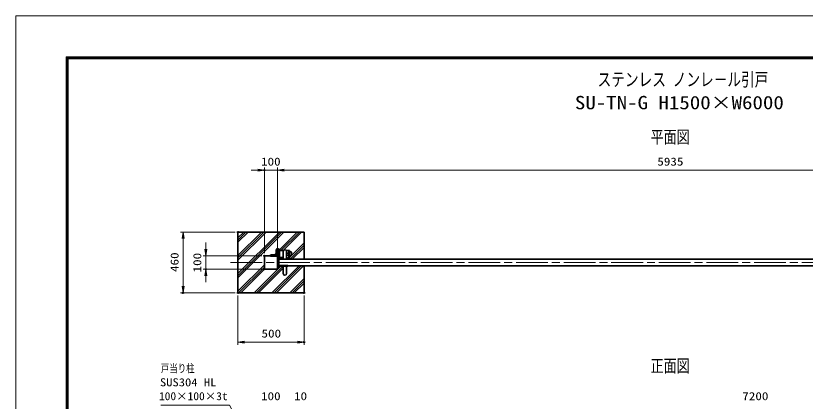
# Model space of a CAD drawing. Units: millimetres at full size, sheet at 1:20. Extents: x -5940 to 5940, y -4200 to 4200.
# Drawn here: x -5940 to 30, y 1285 to 4200 of the extents above; entities that cross this region are included whole.
import ezdxf
from ezdxf.enums import TextEntityAlignment as Align

# ---------------------------------------------------------------- set-up
doc = ezdxf.new("R2010")
doc.units = ezdxf.units.MM
doc.header["$LTSCALE"] = 20
doc.header["$PDMODE"] = 32
doc.header["$PDSIZE"] = 10
doc.linetypes.add('USER1', pattern=[18, 12, -1.5, 3, -1.5])
for name, color, linetype, lineweight in [('0-0_D-TTL', 7, 'Continuous', 18), ('0-1_軸線', 200, 'USER1', 15), ('0-2_寸法線', 4, 'Continuous', 18), ('0-3_0', 7, 'Continuous', 18), ('0-5_外形線', 7, 'Continuous', 35), ('0-9_AM_0N', 7, 'Continuous', 50), ('0-C_ハッチング', 253, 'Continuous', 13)]:
    doc.layers.add(name, color=color, linetype=linetype, lineweight=lineweight)
for name, color, linetype in [('0-4_Defpoints', 7, 'Continuous'), ('0-E_AM_6', 7, 'Continuous'), ('0-F_文字', 254, 'Continuous')]:
    doc.layers.add(name, color=color, linetype=linetype)
doc.styles.add('ＭＳ ゴシック', font='')
doc.styles.get('ＭＳ ゴシック').set_extended_font_data('MS Gothic')

# ---------------------------------------------------------------- blocks, each defined once
blk = doc.blocks.new('_Open')
at = {"layer": '0-3_0'}
blk.add_line((-20, 3.333), (0, 0), dxfattribs=at)
blk.add_lwpolyline([(-20, -3.333), (0, 0), (-20, 0)], dxfattribs=at)
blk = doc.blocks.new('S21')
at = {"layer": '0-2_寸法線'}
for points in [[(8790595.3, 2473027.8), (8800994.5, 2473027.8), (8806796.9, 2462110.3), (8807266.2, 2461227.3)], [(8806649.8, 2462032.1), (8807266.2, 2461227.3), (8806944.1, 2462188.6)]]:
    blk.add_lwpolyline(points, dxfattribs=at)
at = {"layer": '0-2_寸法線', "color": 254, "style": 'ＭＳ ゴシック'}
for s, width, p in [('戸当り柱', 0.75, (8790595.3, 2477624.6)), ('SUS304 HL', 1.15, (8790451.3, 2475524.6)), ('100×100×3t', 1.05, (8790307.3, 2473424.6))]:
    blk.add_text(s, height=1212, dxfattribs=dict(at, width=width)).set_placement(p, align=Align.BOTTOM_LEFT)

msp = doc.modelspace()

# ---------------------------------------------------------------- linework, layer by layer
at = {"layer": '0-0_D-TTL'}
for points in [[(-5940, -4200), (5940, -4200), (5940, 4200), (-5940, 4200)], [(-5558.14, 3889.71), (5558.14, 3889.71), (5558.14, -3888.86), (-5558.14, -3888.86)], [(-5554.61, 3886.18), (5554.61, 3886.18), (5554.61, -3885.32), (-5554.61, -3885.32)], [(-5551.07, 3882.64), (5551.07, 3882.64), (5551.07, -3881.79), (-5551.07, -3881.79)], [(-5547.54, 3879.11), (5547.54, 3879.11), (5547.54, -3878.25), (-5547.54, -3878.25)], [(-5544, 3875.57), (5544, 3875.57), (5544, -3874.71), (-5544, -3874.71)]]:
    msp.add_lwpolyline(points, close=True, dxfattribs=at)
at = {"layer": '0-1_軸線'}
msp.add_line((-4316.23, 2334.15), (3484.94, 2334.15), dxfattribs=at)
at = {"layer": '0-2_寸法線'}
for p, q in [((-4059.75, 2404.15), (-4059.75, 3052.26)), ((-3959.75, 2404.15), (-3959.75, 3052.26)), ((-3959.75, 2404.15), (-3959.75, 3052.26)), ((-4109.75, 3032.26), (-4159.75, 3032.26)), ((-3959.75, 3032.26), (-4059.75, 3032.26)), ((-3959.75, 3032.26), (1975.26, 3032.26)), ((-3909.75, 3032.26), (-3859.75, 3032.26)), ((-4279.75, 2564.15), (-4694.51, 2564.15)), ((-4674.51, 2564.15), (-4674.51, 2104.15)), ((-4502.82, 2434.15), (-4502.82, 2484.15)), ((-4079.75, 2384.15), (-4522.82, 2384.15)), ((-4502.82, 2384.15), (-4502.82, 2284.15)), ((-4079.75, 2284.15), (-4522.82, 2284.15)), ((-4502.82, 2234.15), (-4502.82, 2184.15)), ((-4279.75, 2104.15), (-4694.51, 2104.15)), ((-4259.75, 2084.15), (-4259.75, 1711.73)), ((-3759.75, 2084.15), (-3759.75, 1711.73)), ((-4259.75, 1731.73), (-3759.75, 1731.73))]:
    msp.add_line(p, q, dxfattribs=at)
at = {"layer": '0-4_Defpoints'}
for p in [(-4059.75, 3032.26), (-4259.75, 2564.15), (-4059.75, 2384.15), (-4059.75, 2384.15), (-3959.75, 2384.15), (-4502.82, 2284.15), (-4059.75, 2284.15), (-4674.51, 2104.15), (-4259.75, 2104.15), (-4259.75, 2104.15), (-3759.75, 2104.15), (-3759.75, 1731.73)]:
    msp.add_point(p, dxfattribs=at)
at = {"layer": '0-5_外形線'}
for p, q in [((-3759.75, 2359.15), (-3759.75, 2564.15)), ((-3948.75, 2424.15), (-3915.42, 2424.15)), ((-3917.25, 2359.15), (-3917.25, 2417.65)), ((-3894.07, 2424.15), (-3874.75, 2424.15)), ((-3892.25, 2359.15), (-3892.25, 2417.65)), ((-3892.25, 2403.65), (-3874.75, 2403.65)), ((-3892.25, 2388.65), (-3874.75, 2388.65)), ((-3874.75, 2424.15), (-3869.75, 2424.15)), ((-3874.75, 2424.15), (-3874.75, 2359.15)), ((-3869.75, 2424.15), (-3869.75, 2359.15)), ((-3855.75, 2386.9), (-3855.75, 2411.4)), ((-3874.75, 2359.15), (-3949.75, 2359.15)), ((-3869.75, 2359.15), (-3874.75, 2359.15)), ((-3869.75, 2384.65), (-3858, 2384.65)), ((-3917.25, 2309.15), (-3917.25, 2250.65)), ((-3892.25, 2309.15), (-3892.25, 2250.65))]:
    msp.add_line(p, q, dxfattribs=at)
for points in [[(-3759.75, 2564.15), (-4259.75, 2564.15), (-4259.75, 2104.15), (-3759.75, 2104.15), (-3759.75, 2309.15)], [(-3858, 2413.65), (-3869.75, 2413.65), (-3869.75, 2384.65)]]:
    msp.add_lwpolyline(points, dxfattribs=at)
for points in [[(-3959.75, 2384.15), (-4059.75, 2384.15), (-4059.75, 2284.15), (-3959.75, 2284.15)], [(-3949.75, 2294.15), (-3959.75, 2294.15), (-3959.75, 2374.15), (-3949.75, 2374.15)], [(2050.25, 2359.15), (-3949.75, 2359.15), (-3949.75, 2309.15), (2050.25, 2309.15)]]:
    msp.add_lwpolyline(points, close=True, dxfattribs=at)
for centre, radius, start, end in [((-3904.75, 2417.65), 12.5, 0, 180), ((-3858, 2411.4), 2.25, 0, 90), ((-3858, 2386.9), 2.25, 270, 0), ((-3904.75, 2250.65), 12.5, 180, 0)]:
    msp.add_arc(centre, radius, start, end, dxfattribs=at)
at = {"layer": '0-9_AM_0N'}
for p, q in [((-3975.25, 2390.15), (-4008.25, 2390.15)), ((-3968.75, 2429.65), (-3968.75, 2396.65)), ((-3962.75, 2434.15), (-3964.25, 2434.15)), ((-3962.75, 2384.15), (-3962.75, 2434.15)), ((-3957.75, 2434.15), (-3957.75, 2374.15)), ((-3954.75, 2434.15), (-3957.75, 2434.15)), ((-3948.75, 2376.65), (-3948.75, 2428.15)), ((-4012.75, 2385.65), (-4012.75, 2384.15)), ((-4012.75, 2384.15), (-3962.75, 2384.15)), ((-3917.25, 2368.15), (-3940.25, 2368.15)), ((-3888.75, 2368.15), (-3892.25, 2368.15)), ((-3882.75, 2359.15), (-3882.75, 2362.15)), ((-3949.75, 2309.15), (-3882.75, 2309.15))]:
    msp.add_line(p, q, dxfattribs=at)
for centre, radius, start, end in [((-4008.25, 2385.65), 4.5, 90, 180), ((-3975.25, 2396.65), 6.5, 270, 0), ((-3964.25, 2429.65), 4.5, 90, 180), ((-3954.75, 2428.15), 6, 0, 90), ((-3940.25, 2376.65), 8.5, 180, 270), ((-3888.75, 2362.15), 6, 0, 90)]:
    msp.add_arc(centre, radius, start, end, dxfattribs=at)
at = {"layer": '0-C_ハッチング'}
for p, q in [((-4259.75, 2486.77), (-4182.37, 2564.15)), ((-4259.75, 2352.07), (-4047.66, 2564.15)), ((-4259.75, 2217.36), (-3912.96, 2564.15)), ((-4259.75, 2503.61), (-4199.21, 2564.15)), ((-4259.75, 2368.91), (-4064.5, 2564.15)), ((-4259.75, 2234.2), (-3929.8, 2564.15)), ((-4259.75, 2520.45), (-4216.04, 2564.15)), ((-4259.75, 2385.74), (-4081.34, 2564.15)), ((-4259.75, 2251.04), (-3946.64, 2564.15)), ((-3991.93, 2384.15), (-3811.93, 2564.15)), ((-3935.09, 2424.15), (-3795.09, 2564.15)), ((-3918.26, 2424.15), (-3778.26, 2564.15)), ((-3869.75, 2371.63), (-3759.75, 2481.63)), ((-3865.39, 2359.15), (-3759.75, 2464.79)), ((-3848.55, 2359.15), (-3759.75, 2447.96)), ((-3975.09, 2384.15), (-3949.75, 2409.5)), ((-3959.75, 2382.66), (-3949.75, 2392.66)), ((-4259.75, 2116.34), (-4059.75, 2316.34)), ((-4255.09, 2104.15), (-4059.75, 2299.5)), ((-4238.26, 2104.15), (-4058.26, 2284.15)), ((-4137.23, 2104.15), (-3932.23, 2309.15)), ((-4120.39, 2104.15), (-3917.25, 2307.29)), ((-4103.55, 2104.15), (-3917.25, 2290.46)), ((-4002.52, 2104.15), (-3797.52, 2309.15)), ((-3985.69, 2104.15), (-3780.69, 2309.15)), ((-3968.85, 2104.15), (-3763.85, 2309.15)), ((-3867.82, 2104.15), (-3759.75, 2212.23)), ((-3850.98, 2104.15), (-3759.75, 2195.39)), ((-3834.14, 2104.15), (-3759.75, 2178.55))]:
    msp.add_line(p, q, dxfattribs=at)

# ---------------------------------------------------------------- block references
at = {"layer": '0-2_寸法線'}
for name, p, xscale, yscale in [('_Open', (-4059.75, 3032.26), 2.5, 2.5), ('_Open', (-3759.75, 1731.73), 2.5, 2.5), ('S21', (-444372.3, -122396.89), 0.05, 0.05)]:
    msp.add_blockref(name, p, dxfattribs=dict(at, xscale=xscale, yscale=yscale))
at = {"layer": '0-2_寸法線', "xscale": 2.5, "yscale": 2.5}
for p, rotation in [((-3959.75, 3032.26), 180), ((-3959.75, 3032.26), 180), ((-4674.51, 2564.15), 90), ((-4502.82, 2384.15), 270), ((-4502.82, 2284.15), 90), ((-4674.51, 2104.15), 270), ((-4259.75, 1731.73), 180)]:
    msp.add_blockref('_Open', p, dxfattribs=dict(at, rotation=rotation))

# ---------------------------------------------------------------- texts
at = {"layer": '0-2_寸法線', "color": 254, "style": 'ＭＳ ゴシック', "width": 1.2}
for s, p in [('100', (-4085.35, 3048.6)), ('5935', (-1088.25, 3048.6)), ('500', (-4081.75, 1748.07)), ('100', (-4085.35, 1274.24)), ('10', (-3835.76, 1274.24)), ('7200', (-445.75, 1274.24))]:
    msp.add_text(s, height=60.56, dxfattribs=at).set_placement(p, align=Align.BOTTOM_LEFT)
for s, p in [('460', (-4690.85, 2262.15)), ('100', (-4519.17, 2258.55))]:
    msp.add_text(s, height=60.56, rotation=90, dxfattribs=at).set_placement(p, align=Align.BOTTOM_LEFT)
at = {"layer": '0-E_AM_6', "color": 254, "style": 'ＭＳ ゴシック', "width": 0.75}
msp.add_text('ステンレス ノンレ－ル引戸', height=101, dxfattribs=at).set_placement((-1539.84, 3637.55), align=Align.BOTTOM_LEFT)
at = {"layer": '0-E_AM_6', "style": 'ＭＳ ゴシック', "width": 1.15}
msp.add_text('SU-TN-G H1500×W6000', height=101, dxfattribs=at).set_placement((-1711.76, 3462.55), align=Align.BOTTOM_LEFT)
at = {"layer": '0-F_文字', "style": 'ＭＳ ゴシック', "width": 0.75}
for s, p in [('平面図', (-1138.6, 3206.75)), ('正面図', (-1138.6, 1475.08))]:
    msp.add_text(s, height=96.19, dxfattribs=at).set_placement(p, align=Align.BOTTOM_LEFT)

doc.saveas('drawing.dxf')
